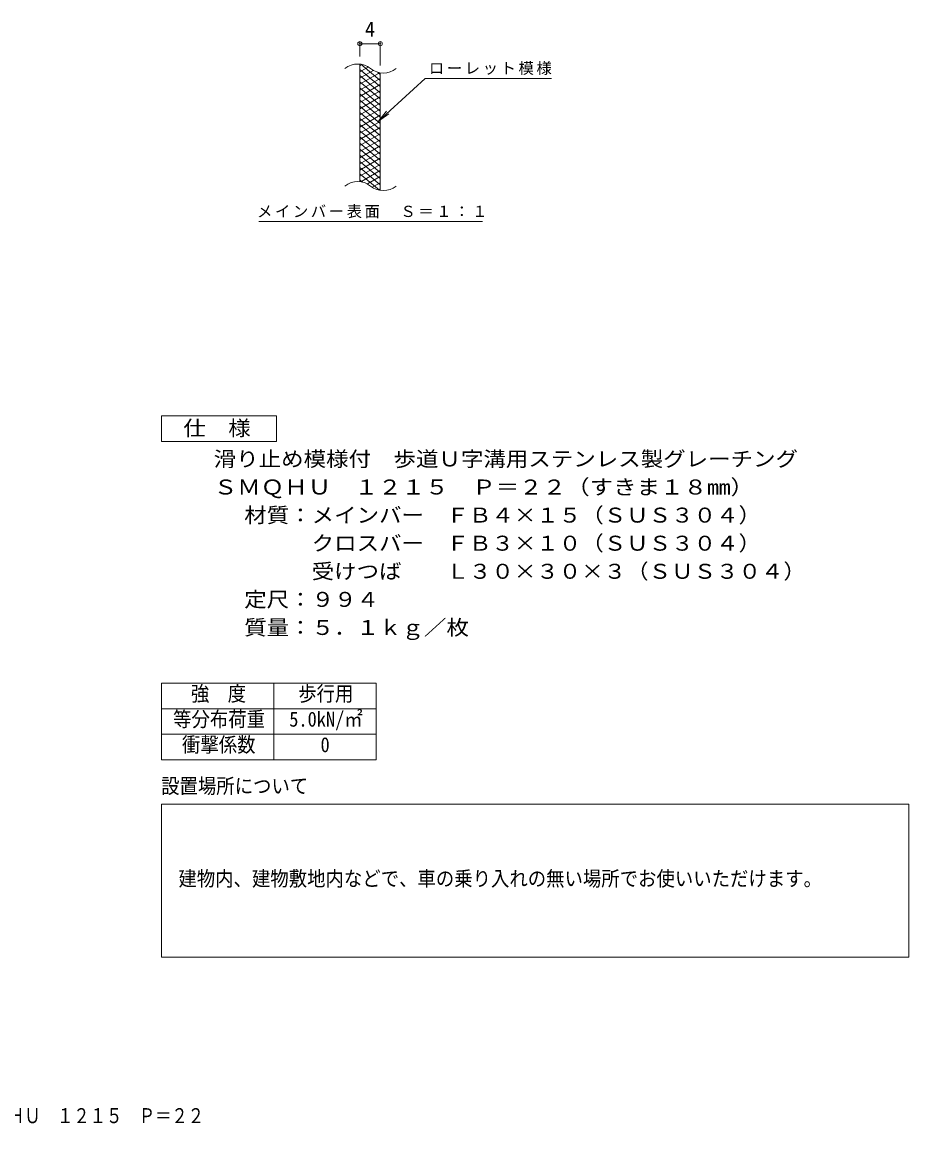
# Model space of a CAD drawing. Units: millimetres at full size, sheet at 1:10, with parts at other scales. Extents: x -1679 to 1794, y -1355 to 958.
# Drawn here: x 57 to 1794, y -1355 to 808 of the extents above; entities that cross this region are included whole.
import ezdxf
from ezdxf.enums import TextEntityAlignment as Align

# ---------------------------------------------------------------- set-up
doc = ezdxf.new("R2010")
doc.units = ezdxf.units.MM
doc.header["$LTSCALE"] = 10
doc.header["$PDMODE"] = 32
doc.header["$PDSIZE"] = 8
for name, color, linetype, lineweight in [('A-4', 2, 'Continuous', 9), ('A-5', 7, 'Continuous', 9), ('C-2', 3, 'Continuous', 9), ('C-4', 7, 'Continuous', 9), ('C-5', 7, 'Continuous', 9), ('C-9', 6, 'Continuous', 5)]:
    doc.layers.add(name, color=color, linetype=linetype, lineweight=lineweight)
doc.layers.add('F-5', color=2, linetype='Continuous')
doc.styles.add('ＭＳ ゴシック', font='')
doc.styles.get('ＭＳ ゴシック').set_extended_font_data('MS Gothic')

msp = doc.modelspace()

# ---------------------------------------------------------------- linework, layer by layer
at = {"layer": 'A-4'}
for p, q in [((330.46, -486.51), (750.46, -486.51)), ((330.46, -486.51), (330.46, -636.51)), ((550.46, -486.51), (550.46, -636.51)), ((750.46, -486.51), (750.46, -636.51)), ((330.46, -536.51), (750.46, -536.51)), ((330.46, -586.51), (750.46, -586.51)), ((330.46, -636.51), (750.46, -636.51)), ((330.46, -1023.12), (330.46, -723.45))]:
    msp.add_line(p, q, dxfattribs=at)
msp.add_lwpolyline([(330.46, -723.45), (1793.9, -723.45), (1793.9, -1023.12), (330.46, -1023.12)], dxfattribs=at)
at = {"layer": 'A-5'}
msp.add_lwpolyline([(330.46, -13.07), (330.46, 36.93), (555.46, 36.93), (555.46, -13.07)], close=True, dxfattribs=at)
at = {"layer": 'C-2'}
for p, q in [((718.6, 495.28), (718.6, 725.28)), ((758.6, 478.07), (758.6, 708.07))]:
    msp.add_line(p, q, dxfattribs=at)
for centre, start, end in [((714.63, 686.03), 50.82628, 129.17371), ((764.8, 747.6), 230.82628, 309.17371), ((714.63, 456.03), 50.82628, 129.17371), ((764.8, 517.6), 230.82628, 309.17371)]:
    msp.add_arc(centre, 39.71, start, end, dxfattribs=at)
at = {"layer": 'C-4'}
for p, q in [((718.6, 740.28), (718.6, 768.51)), ((718.6, 765.51), (758.6, 765.51)), ((758.6, 723.07), (758.6, 768.51))]:
    msp.add_line(p, q, dxfattribs=at)
for p in [(718.6, 765.51), (758.6, 765.51)]:
    msp.add_point(p, dxfattribs=at)
at = {"layer": 'C-5'}
for p, q in [((846.92, 697.18), (1093.99, 697.18)), ((754.94, 614.05), (775.52, 628.24)), ((520.97, 417.11), (959.01, 417.11))]:
    msp.add_line(p, q, dxfattribs=at)
msp.add_lwpolyline([(846.92, 697.18), (754.94, 614.05), (771.14, 633.09)], dxfattribs=at)
at = {"layer": 'C-9'}
for p, q in [((723.13, 724.82), (718.6, 722.2)), ((735.38, 719.89), (718.6, 710.2)), ((758.6, 681.46), (718.6, 715.02)), ((758.6, 693.46), (720.68, 725.28)), ((744.77, 713.31), (718.6, 698.2)), ((757.37, 708.59), (718.6, 686.2)), ((758.6, 669.46), (718.6, 703.02)), ((758.6, 697.29), (718.6, 674.2)), ((758.6, 705.46), (753.88, 709.42)), ((758.6, 657.46), (718.6, 691.02)), ((758.6, 685.29), (718.6, 662.2)), ((758.6, 645.46), (718.6, 679.02)), ((758.6, 673.29), (718.6, 650.2)), ((758.6, 633.46), (718.6, 667.02)), ((758.6, 661.29), (718.6, 638.2)), ((758.6, 621.46), (718.6, 655.02)), ((758.6, 649.29), (718.6, 626.2)), ((758.6, 609.46), (718.6, 643.02)), ((758.6, 637.29), (718.6, 614.2)), ((758.6, 597.46), (718.6, 631.02)), ((758.6, 625.29), (718.6, 602.2)), ((758.6, 585.46), (718.6, 619.02)), ((758.6, 613.29), (718.6, 590.2)), ((758.6, 573.46), (718.6, 607.02)), ((758.6, 601.29), (718.6, 578.2)), ((758.6, 561.46), (718.6, 595.02)), ((758.6, 589.29), (718.6, 566.2)), ((758.6, 549.46), (718.6, 583.02)), ((758.6, 577.29), (718.6, 554.2)), ((758.6, 537.46), (718.6, 571.02)), ((758.6, 565.29), (718.6, 542.2)), ((758.6, 525.46), (718.6, 559.02)), ((758.6, 553.29), (718.6, 530.2)), ((758.6, 513.46), (718.6, 547.02)), ((758.6, 541.3), (718.6, 518.2)), ((758.6, 501.46), (718.6, 535.02)), ((758.6, 529.29), (718.6, 506.2)), ((758.6, 489.46), (718.6, 523.02)), ((757.22, 478.62), (718.6, 511.02)), ((723.79, 494.67), (718.6, 499.02)), ((758.6, 517.3), (720.5, 495.3)), ((758.6, 505.29), (733.65, 490.89)), ((758.6, 493.29), (743.09, 484.34)), ((758.6, 481.3), (754.88, 479.15))]:
    msp.add_line(p, q, dxfattribs=at)

# ---------------------------------------------------------------- texts
at = {"layer": 'A-5', "color": 2, "style": 'ＭＳ ゴシック'}
for s, width, p in [('仕\u3000様', 1.1, (373, -10.63)), ('滑り止め模様付\u3000歩道Ｕ字溝用ステンレス製グレーチング', 1.1, (432.55, -70.99)), ('ＳＭＱＨＵ\u3000１２１５\u3000Ｐ＝２２（すきま１８mm）', 1.15, (432.55, -125.99)), ('材質：メインバー\u3000ＦＢ４×１５（ＳＵＳ３０４）', 1.1, (492.26, -180.99)), ('\u3000\u3000\u3000クロスバー\u3000ＦＢ３×１０（ＳＵＳ３０４）', 1.1, (492.26, -235.99)), ('\u3000\u3000\u3000受けつば\u3000\u3000Ｌ３０×３０×３（ＳＵＳ３０４）', 1.1, (492.26, -290.99)), ('定尺：９９４', 1.1, (492.26, -345.99)), ('質量：５．１ｋｇ／枚', 1.1, (492.26, -400.99))]:
    msp.add_text(s, height=29.33, dxfattribs=dict(at, width=width)).set_placement(p, align=Align.BOTTOM_LEFT)
at = {"layer": 'A-5', "style": 'ＭＳ ゴシック', "width": 0.9}
for s, p in [('強\u3000度', (387.96, -530.51)), ('歩行用', (597.96, -530.51)), ('等分布荷重', (352.96, -580.51)), ('5.0kN/㎡', (580.46, -580.51)), ('衝撃係数', (370.46, -630.51)), ('0', (641.71, -630.51)), ('設置場所について', (329.58, -711.32)), ('建物内、建物敷地内などで、車の乗り入れの無い場所でお使いいただけます。', (363.41, -892.65))]:
    msp.add_text(s, height=29.33, dxfattribs=at).set_placement(p, align=Align.BOTTOM_LEFT)
at = {"layer": 'C-4', "color": 2, "style": 'ＭＳ ゴシック'}
msp.add_text('4', height=29.33, dxfattribs=at).set_placement((728.6, 770.51), align=Align.BOTTOM_LEFT)
at = {"layer": 'C-5', "char_height": 21.99, "attachment_point": 7, "style": 'ＭＳ ゴシック'}
for s, insert in [('\\T1.17;ローレット模様', (853.99, 704.25)), ('\\T1.17;メインバー表面\u3000Ｓ＝１：１', (517.41, 423.81))]:
    msp.add_mtext(s, dxfattribs=dict(at, insert=insert))
at = {"layer": 'F-5', "style": 'ＭＳ ゴシック', "width": 0.8}
msp.add_text('滑り止め模様付\u3000歩道Ｕ字溝用ステンレス製グレーチング ＳＭＱＨＵ\u3000１２１５\u3000Ｐ＝２２', height=29.33, dxfattribs=at).set_placement((-914.42, -1356.84), align=Align.BOTTOM_LEFT)

doc.saveas('drawing.dxf')
